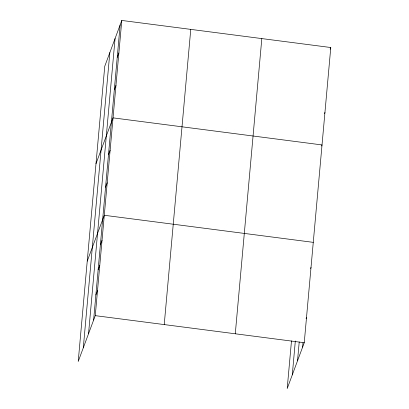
<?xml version="1.0" encoding="UTF-8"?>
<svg xmlns="http://www.w3.org/2000/svg" width="409" height="409" viewBox="0 0 409 409"><rect width="100%" height="100%" fill="white"/><g stroke="black" fill="none" stroke-linecap="round" stroke-linejoin="round"><path stroke-width="0.61" d="M83.298 347.814L109.832 52.618M88.533 333.734L115.072 38.538M93.615 320.073L120.149 24.872M121.795 20.45L104.755 66.278L78.216 361.479L95.261 315.646L121.795 20.45L330.784 47.521L304.245 342.722L287.205 388.55L291.489 340.876M164.224 324.582L190.763 29.382M235.282 333.785L261.821 38.589M292.287 374.884L295.329 341.014M297.522 360.81L299.214 341.99M302.604 347.144L302.997 342.752M117.23 57.347L118.876 52.919M114.31 89.816L115.957 85.394M95.997 163.697L113.037 117.864L322.026 144.939L321.617 146.044M108.472 154.76L110.118 150.338M105.558 187.235L107.199 182.808M87.24 261.111L104.28 215.282L313.268 242.353M100.379 244.797L102.025 240.374M98.124 269.889L99.77 265.461M95.87 294.981L97.516 290.554M330.17 49.182L330.784 47.521M324.536 113.574L324.945 112.465M310.605 268.549L311.014 267.445M306.09 318.734L306.505 317.629M95.261 315.646L304.245 342.722"/></g></svg>
